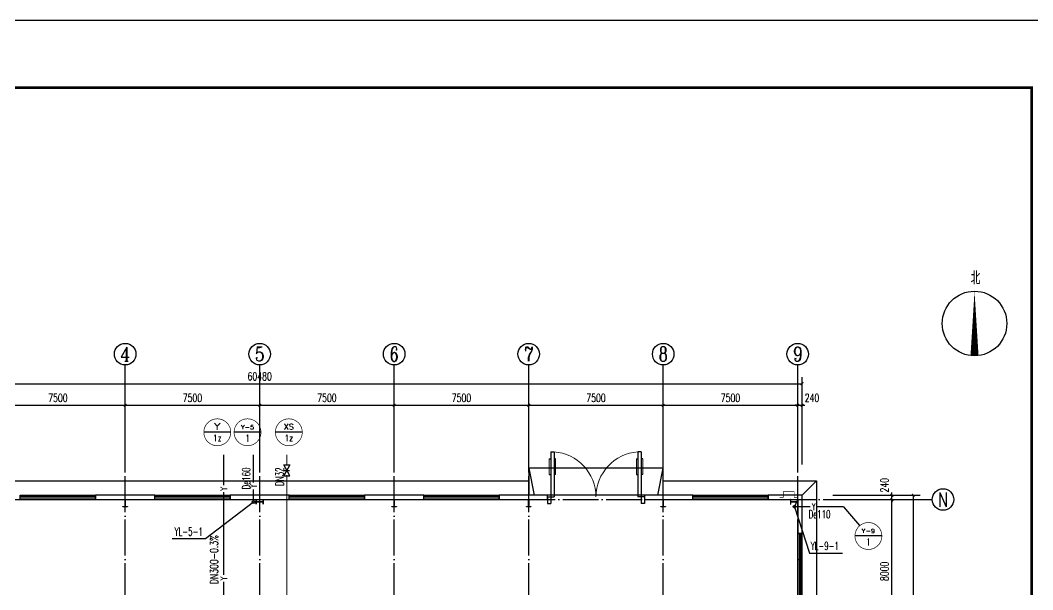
# Model space of a CAD drawing. Extents: x 14168272 to 29396535, y -812963 to 33736.
# Drawn here: x 14708273 to 14764726, y -213246 to -181520 of the extents above; entities that cross this region are included whole.
import ezdxf
from ezdxf.enums import TextEntityAlignment as Align

# ---------------------------------------------------------------- set-up
doc = ezdxf.new("R2010")
doc.units = 0
doc.header["$LTSCALE"] = 1000
doc.header["$MEASUREMENT"] = 0
doc.linetypes.add('DOTE', pattern=[2.42, 2, -0.2, 0.02, -0.2])
for name, color, linetype in [('AXIS', 3, 'Continuous'), ('AXIS_TEXT', 7, 'Continuous'), ('COLUMN', 2, 'Continuous'), ('DIM_SYMB', 3, 'Continuous'), ('DIM_消防', 3, 'Continuous'), ('DIM_雨水', 3, 'Continuous'), ('DOTE', 8, 'DOTE'), ('PIPE-消防', 1, 'Continuous'), ('PIPE-雨水', 4, 'Continuous'), ('PUB_TEXT', 7, 'Continuous'), ('TEXT_消防', 7, 'Continuous'), ('TEXT_雨水', 7, 'Continuous'), ('TK', 4, 'Continuous'), ('TWT_TEXT', 7, 'Continuous'), ('VALVE_消防', 7, 'Continuous'), ('VPIPE-雨水', 4, 'Continuous'), ('WALL-PARAPET', 6, 'Continuous'), ('WINDOW', 4, 'Continuous')]:
    doc.layers.add(name, color=color, linetype=linetype)
doc.styles.add('_TCH_AXIS', font='COMPLEX', dxfattribs={"bigfont": 'GBCBIG'})
doc.styles.add('_TCH_DIM', font='SIMPLEX', dxfattribs={"bigfont": 'GBCBIG'})
doc.styles.add('_TCH_DIM_T3', font='SIMPLEX', dxfattribs={"width": 0.705882, "bigfont": 'GBCBIG'})
doc.styles.add('_TWT_CIRCLE', font='COMPLEX', dxfattribs={"width": 1.1, "height": 3, "bigfont": 'HZTXT'})
doc.styles.add('_TWT_PIPEDN', font='SIMPLEX', dxfattribs={"width": 0.8, "height": 3, "bigfont": 'HZTXT'})
doc.styles.add('_TWT_PIPETEXT', font='COMPLEX', dxfattribs={"width": 0.8, "height": 2.5, "bigfont": 'HZTXT'})
doc.styles.add('_TWT_SERIAL', font='COMPLEX', dxfattribs={"width": 0.8, "height": 3, "bigfont": 'HZTXT'})
doc.styles.add('COMPLEX', font='COMPLEX')
doc.dimstyles.new('_TCH_ARCH&&150', dxfattribs={"dimtxt": 446.25, "dimasz": 150, "dimexe": 375, "dimexo": 450, "dimgap": 189.375, "dimtad": 1, "dimdec": 0, "dimzin": 0, "dimdsep": 46, "dimtxsty": '_TCH_DIM_T3', "dimblk": 'ARCHTICK', "dimcen": 0.09, "dimclrt": 7, "dimazin": 2, "dimtfac": 1, "dimtdec": 0, "dimtix": 1, "dimtmove": 2, "dimatfit": 3, "dimfxl": 0, "dimtolj": 1, "dimtzin": 0, "dimarcsym": 0})

# ---------------------------------------------------------------- blocks, each defined once
blk = doc.blocks.new('A$C797E1D2B')
at = {"layer": 'COLUMN'}
h = blk.add_hatch(color=256, dxfattribs=at)
h.paths.add_polyline_path([(125, 400), (250, 400), (250, 388), (130, 388), (130, 200), (125, 200)])
h.paths.add_polyline_path([(0, 400), (125, 400), (125, 200), (120, 200), (120, 388), (0, 388)])
h.paths.add_polyline_path([(0, 12), (120, 12), (120, 200), (125, 200), (125, 0), (0, 0)])
h.paths.add_polyline_path([(125, 200), (130, 200), (130, 12), (250, 12), (250, 0), (125, 0)])
blk.add_lwpolyline([(250, 0), (250, 12), (130, 12), (130, 388), (250, 388), (250, 400), (0, 400), (0, 388), (120, 388), (120, 12), (0, 12), (0, 0)], close=True, dxfattribs=at)
blk = doc.blocks.new('GeYuanFrame_66184160', base_point=(20.09, 4.53))
at = {"layer": 'TK'}
blk.add_lwpolyline([(20.09, 4.53), (20.09, 598.53), (1071.09, 598.53), (1071.09, 4.53)], close=True, dxfattribs=at)
at = {"layer": 'TK', "const_width": 1}
blk.add_lwpolyline([(45.09, 588.53), (1061.09, 588.53), (1061.09, 14.53), (45.09, 14.53)], close=True, dxfattribs=at)
blk = doc.blocks.new('_AXISO')
blk.add_circle((0, 0), 0.5)
at = {"layer": 'AXIS_TEXT', "style": 'COMPLEX', "width": 1.041667}
blk.add_attdef('A', text='', height=0.56, dxfattribs=at).set_placement((-0.25, -0.28), (0.25, -0.28), align=Align.FIT)
blk = doc.blocks.new('_ArchTick')
at = {"color": 0, "linetype": 'ByBlock', "const_width": 0.4}
blk.add_lwpolyline([(-0.5, -0.5), (0.5, 0.5)], dxfattribs=at)
blk = doc.blocks.new('*D146')
at = {"layer": 'AXIS', "color": 0, "lineweight": -2}
for p, q in [((14753573, -207980), (14758448, -207980)), ((14758073, -304460), (14758073, -207980)), ((14753573, -304460), (14758448, -304460))]:
    blk.add_line(p, q, dxfattribs=at)
at = {"layer": 'Defpoints', "color": 0}
for p in [(14753123, -207980), (14758073, -207980), (14753123, -304460)]:
    blk.add_point(p, dxfattribs=at)
at = {"layer": 'AXIS', "color": 0, "lineweight": -2, "xscale": 150, "yscale": 150, "zscale": 150}
for p, rotation in [((14758073, -207980), 90), ((14758073, -304460), 270)]:
    blk.add_blockref('_ArchTick', p, dxfattribs=dict(at, rotation=rotation))
at = {"layer": 'AXIS', "color": 7, "insert": (14757660, -256220), "char_height": 446.2, "attachment_point": 5, "rotation": 90, "style": '_TCH_DIM_T3'}
blk.add_mtext('\\A1;96480', dxfattribs=at)
blk = doc.blocks.new('*D159')
at = {"layer": 'AXIS', "color": 0, "lineweight": -2}
for p, q in [((14753573, -208220), (14757248, -208220)), ((14756873, -216220), (14756873, -208220)), ((14753573, -216220), (14757248, -216220))]:
    blk.add_line(p, q, dxfattribs=at)
at = {"layer": 'Defpoints', "color": 0}
for p in [(14753123, -208220), (14756873, -208220), (14753123, -216220)]:
    blk.add_point(p, dxfattribs=at)
at = {"layer": 'AXIS', "color": 0, "lineweight": -2, "xscale": 150, "yscale": 150, "zscale": 150}
for p, rotation in [((14756873, -208220), 90), ((14756873, -216220), 270)]:
    blk.add_blockref('_ArchTick', p, dxfattribs=dict(at, rotation=rotation))
at = {"layer": 'AXIS', "color": 7, "insert": (14756460, -212220), "char_height": 446.2, "attachment_point": 5, "rotation": 90, "style": '_TCH_DIM_T3'}
blk.add_mtext('\\A1;8000', dxfattribs=at)
blk = doc.blocks.new('*D160')
at = {"layer": 'AXIS', "color": 0, "lineweight": -2}
for p, q in [((14753573, -207980), (14757248, -207980)), ((14753573, -208220), (14757248, -208220)), ((14756873, -207980), (14756873, -207830)), ((14756873, -208220), (14756873, -207980)), ((14756873, -208220), (14756873, -208370))]:
    blk.add_line(p, q, dxfattribs=at)
at = {"layer": 'Defpoints', "color": 0}
for p in [(14753123, -207980), (14753123, -208220), (14756873, -207980)]:
    blk.add_point(p, dxfattribs=at)
at = {"layer": 'AXIS', "color": 0, "lineweight": -2, "xscale": 150, "yscale": 150, "zscale": 150}
for p, rotation in [((14756873, -207980), 270), ((14756873, -208220), 90)]:
    blk.add_blockref('_ArchTick', p, dxfattribs=dict(at, rotation=rotation))
at = {"layer": 'AXIS', "color": 7, "insert": (14756460, -207425), "char_height": 446.2, "attachment_point": 5, "rotation": 90, "style": '_TCH_DIM_T3'}
blk.add_mtext('\\A1;240', dxfattribs=at)
blk = doc.blocks.new('$TCHSYS$WIN2D')
for p, q in [((-0.5, 0.5), (0.5, 0.5)), ((-0.5, 0.5), (-0.5, -0.5)), ((0.5, 0.5), (0.5, -0.5)), ((0.5, 0.167), (-0.5, 0.167)), ((0.5, -0.167), (-0.5, -0.167)), ((-0.5, -0.5), (0.5, -0.5))]:
    blk.add_line(p, q)
blk = doc.blocks.new('*D172')
at = {"layer": 'AXIS', "color": 0, "lineweight": -2}
for p, q in [((14691383, -206270), (14691383, -201395)), ((14751863, -206270), (14751863, -201395)), ((14691383, -201770), (14751863, -201770))]:
    blk.add_line(p, q, dxfattribs=at)
at = {"layer": 'Defpoints', "color": 0}
for p in [(14751863, -201770), (14691383, -206720), (14751863, -206720)]:
    blk.add_point(p, dxfattribs=at)
at = {"layer": 'AXIS', "color": 0, "lineweight": -2, "xscale": 150, "yscale": 150, "zscale": 150, "rotation": 180}
blk.add_blockref('_ArchTick', (14691383, -201770), dxfattribs=at)
at = {"layer": 'AXIS', "color": 0, "lineweight": -2, "xscale": 150, "yscale": 150, "zscale": 150}
blk.add_blockref('_ArchTick', (14751863, -201770), dxfattribs=at)
at = {"layer": 'AXIS', "color": 7, "insert": (14721623, -201358), "char_height": 446.2, "attachment_point": 5, "style": '_TCH_DIM_T3'}
blk.add_mtext('\\A1;60480', dxfattribs=at)
blk = doc.blocks.new('*D176')
at = {"layer": 'AXIS', "color": 0, "lineweight": -2}
for p, q in [((14706623, -206270), (14706623, -202595)), ((14714123, -206270), (14714123, -202595)), ((14706623, -202970), (14714123, -202970))]:
    blk.add_line(p, q, dxfattribs=at)
at = {"layer": 'Defpoints', "color": 0}
for p in [(14714123, -202970), (14706623, -206720), (14714123, -206720)]:
    blk.add_point(p, dxfattribs=at)
at = {"layer": 'AXIS', "color": 0, "lineweight": -2, "xscale": 150, "yscale": 150, "zscale": 150, "rotation": 180}
blk.add_blockref('_ArchTick', (14706623, -202970), dxfattribs=at)
at = {"layer": 'AXIS', "color": 0, "lineweight": -2, "xscale": 150, "yscale": 150, "zscale": 150}
blk.add_blockref('_ArchTick', (14714123, -202970), dxfattribs=at)
at = {"layer": 'AXIS', "color": 7, "insert": (14710373, -202558), "char_height": 446.2, "attachment_point": 5, "style": '_TCH_DIM_T3'}
blk.add_mtext('\\A1;7500', dxfattribs=at)
blk = doc.blocks.new('*D177')
at = {"layer": 'AXIS', "color": 0, "lineweight": -2}
for p, q in [((14714123, -206270), (14714123, -202595)), ((14721623, -206270), (14721623, -202595)), ((14714123, -202970), (14721623, -202970))]:
    blk.add_line(p, q, dxfattribs=at)
at = {"layer": 'Defpoints', "color": 0}
for p in [(14721623, -202970), (14714123, -206720), (14721623, -206720)]:
    blk.add_point(p, dxfattribs=at)
at = {"layer": 'AXIS', "color": 0, "lineweight": -2, "xscale": 150, "yscale": 150, "zscale": 150, "rotation": 180}
blk.add_blockref('_ArchTick', (14714123, -202970), dxfattribs=at)
at = {"layer": 'AXIS', "color": 0, "lineweight": -2, "xscale": 150, "yscale": 150, "zscale": 150}
blk.add_blockref('_ArchTick', (14721623, -202970), dxfattribs=at)
at = {"layer": 'AXIS', "color": 7, "insert": (14717873, -202558), "char_height": 446.2, "attachment_point": 5, "style": '_TCH_DIM_T3'}
blk.add_mtext('\\A1;7500', dxfattribs=at)
blk = doc.blocks.new('*D178')
at = {"layer": 'AXIS', "color": 0, "lineweight": -2}
for p, q in [((14721623, -206270), (14721623, -202595)), ((14729123, -206270), (14729123, -202595)), ((14721623, -202970), (14729123, -202970))]:
    blk.add_line(p, q, dxfattribs=at)
at = {"layer": 'Defpoints', "color": 0}
for p in [(14729123, -202970), (14721623, -206720), (14729123, -206720)]:
    blk.add_point(p, dxfattribs=at)
at = {"layer": 'AXIS', "color": 0, "lineweight": -2, "xscale": 150, "yscale": 150, "zscale": 150, "rotation": 180}
blk.add_blockref('_ArchTick', (14721623, -202970), dxfattribs=at)
at = {"layer": 'AXIS', "color": 0, "lineweight": -2, "xscale": 150, "yscale": 150, "zscale": 150}
blk.add_blockref('_ArchTick', (14729123, -202970), dxfattribs=at)
at = {"layer": 'AXIS', "color": 7, "insert": (14725373, -202558), "char_height": 446.2, "attachment_point": 5, "style": '_TCH_DIM_T3'}
blk.add_mtext('\\A1;7500', dxfattribs=at)
blk = doc.blocks.new('*D179')
at = {"layer": 'AXIS', "color": 0, "lineweight": -2}
for p, q in [((14729123, -206270), (14729123, -202595)), ((14736623, -206270), (14736623, -202595)), ((14729123, -202970), (14736623, -202970))]:
    blk.add_line(p, q, dxfattribs=at)
at = {"layer": 'Defpoints', "color": 0}
for p in [(14736623, -202970), (14729123, -206720), (14736623, -206720)]:
    blk.add_point(p, dxfattribs=at)
at = {"layer": 'AXIS', "color": 0, "lineweight": -2, "xscale": 150, "yscale": 150, "zscale": 150, "rotation": 180}
blk.add_blockref('_ArchTick', (14729123, -202970), dxfattribs=at)
at = {"layer": 'AXIS', "color": 0, "lineweight": -2, "xscale": 150, "yscale": 150, "zscale": 150}
blk.add_blockref('_ArchTick', (14736623, -202970), dxfattribs=at)
at = {"layer": 'AXIS', "color": 7, "insert": (14732873, -202558), "char_height": 446.2, "attachment_point": 5, "style": '_TCH_DIM_T3'}
blk.add_mtext('\\A1;7500', dxfattribs=at)
blk = doc.blocks.new('*D180')
at = {"layer": 'AXIS', "color": 0, "lineweight": -2}
for p, q in [((14736623, -206270), (14736623, -202595)), ((14744123, -206270), (14744123, -202595)), ((14736623, -202970), (14744123, -202970))]:
    blk.add_line(p, q, dxfattribs=at)
at = {"layer": 'Defpoints', "color": 0}
for p in [(14744123, -202970), (14736623, -206720), (14744123, -206720)]:
    blk.add_point(p, dxfattribs=at)
at = {"layer": 'AXIS', "color": 0, "lineweight": -2, "xscale": 150, "yscale": 150, "zscale": 150, "rotation": 180}
blk.add_blockref('_ArchTick', (14736623, -202970), dxfattribs=at)
at = {"layer": 'AXIS', "color": 0, "lineweight": -2, "xscale": 150, "yscale": 150, "zscale": 150}
blk.add_blockref('_ArchTick', (14744123, -202970), dxfattribs=at)
at = {"layer": 'AXIS', "color": 7, "insert": (14740373, -202558), "char_height": 446.2, "attachment_point": 5, "style": '_TCH_DIM_T3'}
blk.add_mtext('\\A1;7500', dxfattribs=at)
blk = doc.blocks.new('*D181')
at = {"layer": 'AXIS', "color": 0, "lineweight": -2}
for p, q in [((14744123, -206270), (14744123, -202595)), ((14751623, -206270), (14751623, -202595)), ((14744123, -202970), (14751623, -202970))]:
    blk.add_line(p, q, dxfattribs=at)
at = {"layer": 'Defpoints', "color": 0}
for p in [(14751623, -202970), (14744123, -206720), (14751623, -206720)]:
    blk.add_point(p, dxfattribs=at)
at = {"layer": 'AXIS', "color": 0, "lineweight": -2, "xscale": 150, "yscale": 150, "zscale": 150, "rotation": 180}
blk.add_blockref('_ArchTick', (14744123, -202970), dxfattribs=at)
at = {"layer": 'AXIS', "color": 0, "lineweight": -2, "xscale": 150, "yscale": 150, "zscale": 150}
blk.add_blockref('_ArchTick', (14751623, -202970), dxfattribs=at)
at = {"layer": 'AXIS', "color": 7, "insert": (14747873, -202558), "char_height": 446.2, "attachment_point": 5, "style": '_TCH_DIM_T3'}
blk.add_mtext('\\A1;7500', dxfattribs=at)
blk = doc.blocks.new('*D182')
at = {"layer": 'AXIS', "color": 0, "lineweight": -2}
for p, q in [((14751623, -206270), (14751623, -202595)), ((14751863, -206270), (14751863, -202595)), ((14751623, -202970), (14751473, -202970)), ((14751623, -202970), (14751863, -202970)), ((14751863, -202970), (14752013, -202970))]:
    blk.add_line(p, q, dxfattribs=at)
at = {"layer": 'Defpoints', "color": 0}
for p in [(14751863, -202970), (14751623, -206720), (14751863, -206720)]:
    blk.add_point(p, dxfattribs=at)
at = {"layer": 'AXIS', "color": 0, "lineweight": -2, "xscale": 150, "yscale": 150, "zscale": 150}
blk.add_blockref('_ArchTick', (14751623, -202970), dxfattribs=at)
at = {"layer": 'AXIS', "color": 0, "lineweight": -2, "xscale": 150, "yscale": 150, "zscale": 150, "rotation": 180}
blk.add_blockref('_ArchTick', (14751863, -202970), dxfattribs=at)
at = {"layer": 'AXIS', "color": 7, "insert": (14752418, -202558), "char_height": 446.2, "attachment_point": 5, "style": '_TCH_DIM_T3'}
blk.add_mtext('\\A1;240', dxfattribs=at)
blk = doc.blocks.new('$DorLib2D$00000011')
for p, q in [((-0.467, 0.471), (-0.467, -0.062)), ((-0.467, 0.471), (-0.433, 0.471)), ((-0.433, 0.471), (-0.433, 0.004)), ((0.433, 0.471), (0.433, 0.004)), ((0.467, 0.471), (0.433, 0.471)), ((0.467, 0.471), (0.467, -0.062)), ((-0.483, 0.396), (-0.467, 0.396)), ((-0.417, 0.396), (-0.433, 0.396)), ((0.417, 0.396), (0.433, 0.396)), ((0.483, 0.396), (0.467, 0.396)), ((-0.483, 0.235), (-0.467, 0.235)), ((-0.417, 0.235), (-0.433, 0.235)), ((0.417, 0.235), (0.433, 0.235)), ((0.483, 0.235), (0.467, 0.235)), ((-0.5, 0.004), (-0.433, 0.004)), ((-0.5, 0.004), (-0.5, -0.062)), ((0.5, 0.004), (0.433, 0.004)), ((0.5, 0.004), (0.5, -0.062)), ((-0.5, -0.062), (-0.467, -0.062)), ((0.5, -0.062), (0.467, -0.062))]:
    blk.add_line(p, q)
at = {"lineweight": 13}
for p, q in [((-0.483, 0.396), (-0.483, 0.235)), ((-0.417, 0.396), (-0.417, 0.235)), ((0.417, 0.396), (0.417, 0.235)), ((0.483, 0.396), (0.483, 0.235))]:
    blk.add_line(p, q, dxfattribs=at)
for centre, start, end in [((-0.467, 0.004), 0, 85.904), ((0.467, 0.004), 94.096, 180)]:
    blk.add_arc(centre, 0.467, start, end, dxfattribs=at)
blk = doc.blocks.new('$VALVE$00000296')
for points in [[(-125, 72), (-125, -72), (125, 72), (125, -72), (-125, 72)], [(0, 60), (0, -64)]]:
    blk.add_lwpolyline(points)
for p in [(-125, 0), (125, 0)]:
    blk.add_point(p)

msp = doc.modelspace()

# ---------------------------------------------------------------- linework, layer by layer
at = {"color": 8, "ltscale": 0.5}
for p, q in [((14736622.6, -206480.3), (14736922.6, -207980.3)), ((14743822.6, -207980.3), (14744122.6, -206480.3)), ((14751862.6, -207980.3), (14752662.6, -207180.3))]:
    msp.add_line(p, q, dxfattribs=at)
for points in [[(14744122.6, -207980.3), (14744122.6, -206480.3), (14736622.6, -206480.3), (14736622.6, -207980.3)], [(14706622.6, -207180.3), (14736622.6, -207180.3)], [(14744122.6, -207180.3), (14752662.6, -207180.3), (14752662.6, -216220.3)]]:
    msp.add_lwpolyline(points, dxfattribs=at)
at = {"color": 8, "const_width": 30}
msp.add_lwpolyline([(14751622.6, -208100.3), (14751422.6, -208100.3), (14751422.6, -207780.3), (14750822.6, -207780.3), (14750822.6, -208100.3), (14750622.6, -208100.3)], dxfattribs=at)
at = {"layer": 'AXIS'}
for p, q in [((14714122.6, -206720.3), (14714122.6, -200720.3)), ((14721622.6, -206720.3), (14721622.6, -200720.3)), ((14729122.6, -206720.3), (14729122.6, -200720.3)), ((14736622.6, -206720.3), (14736622.6, -200720.3)), ((14744122.6, -206720.3), (14744122.6, -200720.3)), ((14751622.6, -206720.3), (14751622.6, -200720.3)), ((14753122.6, -208220.3), (14759122.6, -208220.3))]:
    msp.add_line(p, q, dxfattribs=at)
at = {"layer": 'DIM_SYMB'}
msp.add_lwpolyline([(14761479, -200214.5, 450, 0, 0), (14761479, -196614.5, 0, 0, 0)], format="xyseb", dxfattribs=at)
msp.add_circle((14761479, -198414.5), 1800, dxfattribs=at)
at = {"layer": 'DIM_消防'}
for p, q in [((14720009.1, -204473.6), (14718509.1, -204473.6)), ((14721695.6, -204473.6), (14720195.6, -204473.6)), ((14723997.4, -204473.6), (14722497.4, -204473.6)), ((14754179.6, -208620.5), (14755071.1, -209669)), ((14756313.5, -210252), (14754813.5, -210252))]:
    msp.add_line(p, q, dxfattribs=at)
at = {"layer": 'DIM_消防', "const_width": 37.5}
for points in [[(14720009.1, -204473.6, 1), (14718509.1, -204473.6, 1)], [(14721695.6, -204473.6, 1), (14720195.6, -204473.6, 1)], [(14723997.4, -204473.6, 1), (14722497.4, -204473.6, 1)], [(14756313.5, -210252, 1), (14754813.5, -210252, 1)]]:
    msp.add_lwpolyline(points, format="xyb", close=True, dxfattribs=at)
at = {"layer": 'DIM_雨水'}
for p, q in [((14751439.3, -208620.5), (14751622.6, -208220.3)), ((14721272.1, -208370.4), (14718596.9, -210414.1)), ((14751439.3, -208620.5), (14752273.3, -211209.7)), ((14718596.9, -210414.1), (14716744.2, -210414.1)), ((14752273.3, -211209.7), (14754126, -211209.7))]:
    msp.add_line(p, q, dxfattribs=at)
at = {"layer": 'DOTE'}
for p, q in [((14714122.6, -305720.3), (14714122.6, -206720.3)), ((14721622.6, -305720.3), (14721622.6, -206720.3)), ((14729122.6, -305720.3), (14729122.6, -206720.3)), ((14736622.6, -305720.3), (14736622.6, -206720.3)), ((14744122.6, -305720.3), (14744122.6, -206720.3)), ((14751622.6, -305720.3), (14751622.6, -206720.3)), ((14690122.6, -208220.3), (14753122.6, -208220.3))]:
    msp.add_line(p, q, dxfattribs=at)
at = {"layer": 'PIPE-消防', "linetype": 'Continuous', "ltscale": 0.75, "const_width": 52.5}
for points in [[(14723135.8, -206294.8), (14723135.8, -205730.5)], [(14723135.8, -217806.5), (14723135.8, -206894.8)]]:
    msp.add_lwpolyline(points, dxfattribs=at)
at = {"layer": 'PIPE-雨水', "linetype": 'Continuous', "ltscale": 0.75, "const_width": 75}
for points in [[(14719622.6, -207428.3), (14719622.6, -205730.5)], [(14721272.1, -207278.5), (14721272.1, -205730.5)], [(14721272.1, -208295.4), (14721272.1, -207645.6)], [(14719622.6, -212429.4), (14719622.6, -207795.4)], [(14751514.3, -208620.5), (14752332.9, -208620.5)], [(14752700, -208620.5), (14754179.6, -208620.5)], [(14719622.6, -215670.3), (14719622.6, -212796.5)]]:
    msp.add_lwpolyline(points, dxfattribs=at)
at = {"layer": 'VPIPE-雨水', "linetype": 'Continuous'}
for centre in [(14721272.1, -208370.4), (14751439.3, -208620.5)]:
    msp.add_circle(centre, 75, dxfattribs=at)
at = {"layer": 'WALL-PARAPET'}
for p, q in [((14715772.6, -207980.3), (14712472.6, -207980.3)), ((14712472.6, -207980.3), (14712472.6, -208220.3)), ((14712472.6, -208220.3), (14715772.6, -208220.3)), ((14715772.6, -208220.3), (14715772.6, -207980.3)), ((14723272.6, -207980.3), (14719972.6, -207980.3)), ((14719972.6, -207980.3), (14719972.6, -208220.3)), ((14719972.6, -208220.3), (14723272.6, -208220.3)), ((14723272.6, -208220.3), (14723272.6, -207980.3)), ((14730772.6, -207980.3), (14727472.6, -207980.3)), ((14727472.6, -207980.3), (14727472.6, -208220.3)), ((14727472.6, -208220.3), (14730772.6, -208220.3)), ((14730772.6, -208220.3), (14730772.6, -207980.3)), ((14737672.6, -207980.3), (14734972.6, -207980.3)), ((14734972.6, -207980.3), (14734972.6, -208220.3)), ((14734972.6, -208220.3), (14737672.6, -208220.3)), ((14737672.6, -208220.3), (14737672.6, -207980.3)), ((14745772.6, -207980.3), (14743072.6, -207980.3)), ((14743072.6, -207980.3), (14743072.6, -208220.3)), ((14743072.6, -208220.3), (14745772.6, -208220.3)), ((14745772.6, -208220.3), (14745772.6, -207980.3)), ((14751862.6, -207980.3), (14749972.6, -207980.3)), ((14749972.6, -207980.3), (14749972.6, -208220.3)), ((14749972.6, -208220.3), (14751622.6, -208220.3)), ((14751622.6, -208220.3), (14751622.6, -210120.3)), ((14751862.6, -210120.3), (14751862.6, -207980.3)), ((14751622.6, -210120.3), (14751862.6, -210120.3))]:
    msp.add_line(p, q, dxfattribs=at)
at = {"layer": 'WINDOW'}
msp.add_line((14743072.6, -207980.3), (14737672.6, -207980.3), dxfattribs=at)

# ---------------------------------------------------------------- block references
at = {"xscale": 150, "yscale": 150, "zscale": 150, "rotation": 270}
msp.add_blockref('GeYuanFrame_66184160', (14677072.6, -181520.3), dxfattribs=at)
at = {"xscale": -1}
for p in [(14714247.6, -208620.3), (14729247.6, -208620.3), (14736747.6, -208620.3), (14744247.6, -208620.3)]:
    msp.add_blockref('A$C797E1D2B', p, dxfattribs=at)
at = {"rotation": 270}
for p in [(14721422.6, -208220.3), (14751222.6, -208220.3)]:
    msp.add_blockref('A$C797E1D2B', p, dxfattribs=at)
at = {"layer": 'AXIS'}
ref = msp.add_blockref('_AXISO', (14714122.6, -200120.3), dxfattribs=dict(at, xscale=1200, yscale=1200, zscale=1200))
ref.add_attrib('A', '4', dxfattribs={"layer": 'AXIS_TEXT', "ltscale": 0.5, "height": 781.2, "style": '_TCH_AXIS', "width": 0.9375}).set_placement((14713843.6, -200510.9), (14714401.6, -200510.9), align=Align.FIT)
ref = msp.add_blockref('_AXISO', (14721622.6, -200120.3), dxfattribs=dict(at, xscale=1200, yscale=1200, zscale=1200))
ref.add_attrib('A', '5', dxfattribs={"layer": 'AXIS_TEXT', "ltscale": 0.5, "height": 798.8, "style": '_TCH_AXIS'}).set_placement((14721356.3, -200519.7), (14721888.8, -200519.7), align=Align.FIT)
ref = msp.add_blockref('_AXISO', (14729122.6, -200120.3), dxfattribs=dict(at, xscale=1200, yscale=1200, zscale=1200))
ref.add_attrib('A', '6', dxfattribs={"layer": 'AXIS_TEXT', "ltscale": 0.5, "height": 816.3, "style": '_TCH_AXIS', "width": 0.928571}).set_placement((14728869.9, -200528.5), (14729375.2, -200528.5), align=Align.FIT)
ref = msp.add_blockref('_AXISO', (14736622.6, -200120.3), dxfattribs=dict(at, xscale=1200, yscale=1200, zscale=1200))
ref.add_attrib('A', '7', dxfattribs={"layer": 'AXIS_TEXT', "ltscale": 0.5, "height": 798.8, "style": '_TCH_AXIS'}).set_placement((14736356.3, -200519.7), (14736888.8, -200519.7), align=Align.FIT)
ref = msp.add_blockref('_AXISO', (14744122.6, -200120.3), dxfattribs=dict(at, xscale=1200, yscale=1200, zscale=1200))
ref.add_attrib('A', '8', dxfattribs={"layer": 'AXIS_TEXT', "ltscale": 0.5, "height": 798.8, "style": '_TCH_AXIS'}).set_placement((14743856.3, -200519.7), (14744388.8, -200519.7), align=Align.FIT)
ref = msp.add_blockref('_AXISO', (14751622.6, -200120.3), dxfattribs=dict(at, xscale=1200, yscale=1200, zscale=1200))
ref.add_attrib('A', '9', dxfattribs={"layer": 'AXIS_TEXT', "ltscale": 0.5, "height": 816.3, "style": '_TCH_AXIS', "width": 0.928571}).set_placement((14751369.9, -200528.5), (14751875.2, -200528.5), align=Align.FIT)
ref = msp.add_blockref('_AXISO', (14759722.6, -208220.3), dxfattribs=dict(at, xscale=1200, yscale=1200, zscale=1200))
ref.add_attrib('A', 'N', dxfattribs={"layer": 'AXIS_TEXT', "ltscale": 0.5, "height": 798.8, "style": '_TCH_AXIS', "width": 0.736842}).set_placement((14759456.3, -208619.7), (14759988.8, -208619.7), align=Align.FIT)
at = {"layer": 'VALVE_消防', "xscale": 2.4, "yscale": 2.4, "zscale": 2.4, "rotation": 90}
msp.add_blockref('$VALVE$00000296', (14723135.8, -206594.8), dxfattribs=at)
at = {"layer": 'WINDOW'}
for name, p, xscale, yscale, zscale, rotation in [('$DorLib2D$00000011', (14740372.6, -208100.3), -5400, -5400, -5400, 180), ('$TCHSYS$WIN2D', (14710372.6, -208100.3), -4200, 240, -4200, 180), ('$TCHSYS$WIN2D', (14717872.6, -208100.3), -4200, 240, -4200, 180), ('$TCHSYS$WIN2D', (14725372.6, -208100.3), -4200, 240, -4200, 180), ('$TCHSYS$WIN2D', (14732872.6, -208100.3), -4200, 240, -4200, 180), ('$TCHSYS$WIN2D', (14747872.6, -208100.3), -4200, 240, -4200, 180), ('$TCHSYS$WIN2D', (14751742.6, -212220.3), 4200, -240, 4200, 90)]:
    msp.add_blockref(name, p, dxfattribs=dict(at, xscale=xscale, yscale=yscale, zscale=zscale, rotation=rotation))

# ---------------------------------------------------------------- texts
at = {"layer": 'DIM_消防', "color": 7, "style": '_TWT_CIRCLE'}
for s, height, p, p2 in [('Y', 372.7, (14719073.7, -204332), (14719444.6, -204332)), ('Y-5', 232, (14720575, -204305.6), (14721316.3, -204305.6)), ('XS', 317.96, (14722964.3, -204323), (14723530.5, -204323)), ('1z', 344.12, (14719015.8, -204963.8), (14719502.5, -204963.8)), ('1', 400, (14720851.3, -205011.2), (14721039.9, -205011.2)), ('1z', 344.12, (14723004.1, -204963.8), (14723490.7, -204963.8)), ('Y-9', 232, (14755192.8, -210084), (14755934.1, -210084)), ('1', 400, (14755469.2, -210789.7), (14755657.8, -210789.7))]:
    msp.add_text(s, height=height, dxfattribs=at).set_placement(p, p2, align=Align.FIT)
at = {"layer": 'PUB_TEXT', "style": '_TCH_DIM'}
msp.add_text('北', height=723.4, dxfattribs=at).set_placement((14761263.6, -196239.5))
at = {"layer": 'TEXT_消防', "linetype": 'Continuous', "style": '_TWT_PIPEDN', "width": 0.64}
msp.add_text('DN32', height=450, rotation=90, dxfattribs=at).set_placement((14722960.8, -207463.1))
at = {"layer": 'TEXT_雨水', "linetype": 'Continuous', "style": '_TWT_PIPEDN', "width": 0.64}
msp.add_text('De160', height=450, rotation=90, dxfattribs=at).set_placement((14721097.1, -207660.7))
at = {"layer": 'TEXT_雨水', "style": '_TWT_PIPETEXT', "width": 0.64}
for p in [(14719810.1, -207720.4), (14721459.6, -207570.6), (14719810.1, -212721.5)]:
    msp.add_text('Y', height=375, rotation=90, dxfattribs=at).set_placement(p)
at = {"layer": 'TEXT_雨水', "linetype": 'Continuous', "style": '_TWT_PIPEDN', "width": 0.64}
msp.add_text('De110', height=450, dxfattribs=at).set_placement((14752226.6, -209266.5))
at = {"layer": 'TEXT_雨水', "style": '_TWT_PIPETEXT', "width": 0.64}
msp.add_text('Y', height=375, dxfattribs=at).set_placement((14752407.9, -208808))
at = {"layer": 'TWT_TEXT', "style": '_TWT_SERIAL', "width": 0.64}
for s, p in [('YL-5-1', (14716879.2, -210234.1)), ('YL-9-1', (14752345.3, -211029.7))]:
    msp.add_text(s, height=450, dxfattribs=at).set_placement(p)
at = {"layer": 'TWT_TEXT', "style": '_TCH_DIM', "width": 0.705882}
msp.add_text('DN300-0.3%', height=446.25, rotation=90, dxfattribs=at).set_placement((14719300.6, -212942.8))

# ---------------------------------------------------------------- dimensions: what is measured, and where the dimension line sits
at = {"layer": 'AXIS'}
for p1, p2, distance, text, picture, middle in [((14691382.6, -206720.3), (14751862.6, -206720.3), 4950, '60480', '*D172', (14721622.6, -201357.8)), ((14706622.6, -206720.3), (14714122.6, -206720.3), 3750, '7500', '*D176', (14710372.6, -202557.8)), ((14714122.6, -206720.3), (14721622.6, -206720.3), 3750, '7500', '*D177', (14717872.6, -202557.8)), ((14721622.6, -206720.3), (14729122.6, -206720.3), 3750, '7500', '*D178', (14725372.6, -202557.8)), ((14729122.6, -206720.3), (14736622.6, -206720.3), 3750, '7500', '*D179', (14732872.6, -202557.8)), ((14736622.6, -206720.3), (14744122.6, -206720.3), 3750, '7500', '*D180', (14740372.6, -202557.8)), ((14744122.6, -206720.3), (14751622.6, -206720.3), 3750, '7500', '*D181', (14747872.6, -202557.8)), ((14753122.6, -304460.3), (14753122.6, -207980.3), -4950, '96480', '*D146', (14757660.1, -256220.3)), ((14753122.6, -216220.3), (14753122.6, -208220.3), -3750, '8000', '*D159', (14756460.1, -212220.3))]:
    dim = msp.add_aligned_dim(p1=p1, p2=p2, distance=distance, text=text, dimstyle='_TCH_ARCH&&150', dxfattribs=at)
    dim.commit()
    dim.dimension.update_dxf_attribs({"geometry": picture, "text_midpoint": middle})
for base, p1, p2, angle, picture, middle in [((14751862.6, -202970.3), (14751622.6, -206720.3), (14751862.6, -206720.3), 0, '*D182', (14752417.6, -202557.8)), ((14756872.6, -207980.3), (14753122.6, -208220.3), (14753122.6, -207980.3), 90, '*D160', (14756460.1, -207425.3))]:
    dim = msp.add_linear_dim(base=base, p1=p1, p2=p2, angle=angle, text='240', dimstyle='_TCH_ARCH&&150', dxfattribs=at)
    dim.commit()
    dim.dimension.update_dxf_attribs({"geometry": picture, "text_midpoint": middle, "dimtype": 161})

doc.saveas('drawing.dxf')
